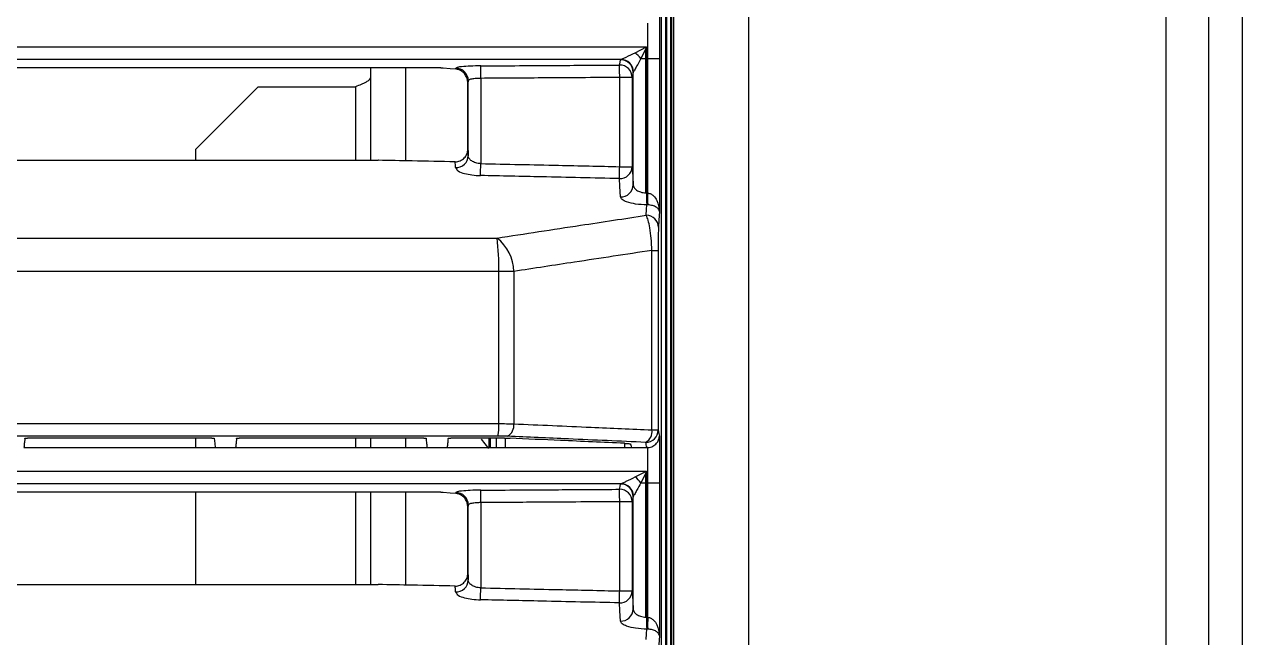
# Model space of a CAD drawing. Header units: millimetres. Extents: x 126 to 938, y 244 to 707.
# Drawn here: x 792.45 to 798.66, y 270.94 to 274.06 of the extents above; entities that cross this region are included whole.
import ezdxf

# ---------------------------------------------------------------- set-up
doc = ezdxf.new("R2010")
doc.units = ezdxf.units.MM

msp = doc.modelspace()

# ---------------------------------------------------------------- linework, layer by layer
at = {"color": 7, "linetype": 'Continuous', "lineweight": 25}
for p, q in [((795.7217, 275.4961), (795.7217, 257.0665)), ((795.7219, 275.4961), (795.7219, 257.0665)), ((795.7251, 257.0665), (795.7251, 275.4961)), ((795.7441, 275.4961), (795.7441, 257.0665)), ((795.7492, 275.4961), (795.7492, 257.0665)), ((795.7493, 275.4961), (795.7493, 257.0665)), ((795.7601, 257.0665), (795.7601, 275.4961)), ((796.1401, 275.4961), (796.1401, 257.0665)), ((795.6966, 275.2406), (795.6966, 269.534)), ((795.719, 257.0665), (795.719, 275.2418)), ((798.267, 257.0665), (798.267, 274.9327)), ((798.4823, 274.855), (798.4823, 257.0665)), ((798.6555, 257.0665), (798.6555, 274.8484)), ((798.6555, 257.0665), (798.6555, 274.8484)), ((795.687, 274.1265), (795.687, 273.8898)), ((795.6284, 273.8898), (795.6284, 274.0686)), ((795.5635, 273.9189), (795.6221, 273.948)), ((795.6221, 273.948), (795.6172, 273.9382)), ((795.6221, 273.948), (795.6221, 273.8898)), ((795.6172, 273.9382), (795.5925, 273.8898)), ((795.5925, 273.8898), (795.6172, 273.8898)), ((795.6172, 273.8898), (795.6172, 273.9382)), ((795.6172, 273.8898), (795.6221, 273.8898)), ((795.6172, 273.2056), (795.6172, 273.8898)), ((795.6221, 273.8898), (795.6284, 273.8898)), ((795.6221, 273.8898), (795.6221, 273.2055)), ((795.6284, 273.2052), (795.6284, 273.8898)), ((795.6284, 273.8898), (795.687, 273.8898)), ((795.687, 273.8898), (795.687, 273.1113)), ((794.5753, 273.8421), (787.544, 273.8421)), ((794.2163, 273.8421), (794.2163, 273.3716)), ((794.3941, 273.8421), (794.3941, 273.3689)), ((794.7123, 273.7667), (794.7087, 273.788)), ((794.7123, 273.4298), (794.7123, 273.7667)), ((794.7143, 273.3949), (794.7143, 273.7768)), ((794.7778, 273.7885), (794.7778, 273.3545)), ((795.5483, 273.793), (795.4849, 273.793)), ((795.4849, 273.339), (795.4849, 273.793)), ((795.5483, 273.793), (795.5483, 273.339)), ((795.5537, 273.2462), (795.5537, 273.8199)), ((793.6448, 273.7454), (793.3273, 273.4279)), ((793.6448, 273.7454), (794.1401, 273.7454)), ((794.1401, 273.7454), (794.1401, 273.3716)), ((793.3273, 273.3716), (793.3273, 273.4279)), ((787.544, 273.3716), (794.2552, 273.3716)), ((795.4849, 273.339), (795.5483, 273.339)), ((795.6172, 273.2056), (795.621, 273.2055)), ((795.6489, 271.9994), (795.6489, 272.9129)), ((795.6489, 272.9129), (795.6806, 272.9129)), ((795.6806, 272.9129), (795.6806, 271.9994)), ((794.8695, 272.0314), (794.8695, 272.8058)), ((794.9459, 272.8058), (794.8695, 272.8058)), ((794.9459, 272.8058), (794.9459, 272.0304)), ((795.6489, 271.9994), (795.6806, 271.9994)), ((795.687, 271.9675), (795.687, 271.7308)), ((792.4525, 271.9093), (793.426, 271.9093)), ((793.4093, 271.9577), (792.4705, 271.9577)), ((793.3273, 271.9093), (793.3273, 271.9577)), ((793.426, 271.9093), (793.53, 271.9093)), ((793.53, 271.9093), (794.504, 271.9093)), ((794.4875, 271.9577), (793.5482, 271.9577)), ((794.1401, 271.9577), (794.1401, 271.9093)), ((794.2163, 271.9577), (794.2163, 271.9093)), ((794.3941, 271.9577), (794.3941, 271.9093)), ((794.504, 271.9093), (794.6069, 271.9093)), ((794.6069, 271.9093), (795.5442, 271.9093)), ((794.8994, 271.9577), (794.6251, 271.9577)), ((794.7796, 271.9531), (794.8176, 271.9042)), ((794.8182, 271.9577), (794.8182, 271.9093)), ((794.825, 271.9577), (794.825, 271.9093)), ((794.858, 271.9093), (794.858, 271.9577)), ((794.902, 271.9576), (794.902, 271.9093)), ((795.5113, 271.9093), (795.5113, 271.9313)), ((795.5442, 271.9093), (795.6229, 271.9093)), ((795.6284, 271.7308), (795.6284, 271.9096)), ((795.5635, 271.7599), (795.6221, 271.789)), ((795.6172, 271.7792), (795.5925, 271.7308)), ((795.6221, 271.789), (795.6172, 271.7792)), ((795.6172, 271.7308), (795.6172, 271.7792)), ((795.6221, 271.789), (795.6221, 271.7308)), ((795.5925, 271.7308), (795.6172, 271.7308)), ((795.6172, 271.7308), (795.6221, 271.7308)), ((795.6172, 271.0466), (795.6172, 271.7308)), ((795.6284, 271.7308), (795.6221, 271.7308)), ((795.6221, 271.7308), (795.6221, 271.0465)), ((795.6284, 271.0462), (795.6284, 271.7308)), ((795.6284, 271.7308), (795.687, 271.7308)), ((795.687, 271.7308), (795.687, 270.9523)), ((794.5753, 271.6831), (787.544, 271.6831)), ((793.3273, 271.2126), (793.3273, 271.6831)), ((794.1401, 271.6831), (794.1401, 271.2126)), ((794.2163, 271.6831), (794.2163, 271.2126)), ((794.3941, 271.6831), (794.3941, 271.2099)), ((795.5537, 271.0872), (795.5537, 271.6609)), ((794.7123, 271.6077), (794.7087, 271.629)), ((794.7123, 271.2708), (794.7123, 271.6077)), ((794.7143, 271.2359), (794.7143, 271.6178)), ((794.7778, 271.6295), (794.7778, 271.1955)), ((795.5483, 271.634), (795.4849, 271.634)), ((795.4849, 271.18), (795.4849, 271.634)), ((795.5483, 271.634), (795.5483, 271.18)), ((787.544, 271.2126), (794.2552, 271.2126)), ((795.4849, 271.18), (795.5483, 271.18)), ((795.6172, 271.0466), (795.621, 271.0465))]:
    msp.add_line(p, q, dxfattribs=at)
at = {"color": 7, "linetype": 'Continuous', "lineweight": 25, "flags": 128}
for points in [[(787.544, 273.948), (790.2389, 273.948), (792.9325, 273.948), (795.6221, 273.948)], [(795.4915, 273.8848), (792.8451, 273.8848), (790.1954, 273.8848), (787.544, 273.8848)], [(794.5869, 273.8423), (794.6221, 273.839), (794.6497, 273.8363)], [(794.7778, 273.7885), (794.7777, 273.8002), (794.7777, 273.8115), (794.7776, 273.822), (794.7775, 273.8314), (794.7775, 273.8393), (794.7775, 273.8455), (794.7774, 273.8497), (794.7774, 273.8518)], [(795.4844, 273.8563), (795.4874, 273.8713), (795.4898, 273.8831)], [(795.4849, 273.793), (795.4848, 273.8047), (795.4847, 273.816), (795.4846, 273.8265), (795.4846, 273.8359), (795.4845, 273.8438), (795.4845, 273.85), (795.4845, 273.8542), (795.4844, 273.8563)], [(795.5537, 273.8199), (795.5507, 273.8048), (795.5483, 273.793)], [(794.7765, 273.2937), (794.7766, 273.2974), (794.7767, 273.3026), (794.7769, 273.3091), (794.777, 273.3167), (794.7772, 273.3253), (794.7774, 273.3346), (794.7776, 273.3444), (794.7778, 273.3545)], [(795.4835, 273.2782), (795.4835, 273.2819), (795.4837, 273.2871), (795.4838, 273.2936), (795.484, 273.3012), (795.4842, 273.3098), (795.4844, 273.3191), (795.4846, 273.3289), (795.4849, 273.339)], [(795.5483, 273.339), (795.5513, 273.2871), (795.5537, 273.2462)], [(795.4888, 273.1855), (795.4858, 273.2374), (795.4835, 273.2782)], [(795.6203, 273.0915), (795.622, 273.1213), (795.6234, 273.1447)], [(795.687, 273.1113), (795.6844, 273.0662), (795.6824, 273.0308)], [(787.544, 272.9759), (789.5941, 272.9759), (791.6434, 272.9759), (793.2527, 272.9759), (794.8606, 272.976)], [(794.8695, 272.8058), (792.4297, 272.8058), (789.9875, 272.8057), (787.544, 272.8057)], [(787.544, 272.0314), (789.9873, 272.0314), (792.4298, 272.0314), (794.8695, 272.0314)], [(794.8654, 271.9681), (792.4271, 271.9681), (789.9862, 271.9681), (787.544, 271.9681)], [(795.6806, 271.9994), (795.6842, 271.9815), (795.687, 271.9675)], [(793.4213, 271.9566), (793.424, 271.9301), (793.426, 271.9093)], [(795.5406, 271.9269), (795.5426, 271.9171), (795.5442, 271.9093)], [(787.544, 271.789), (790.2389, 271.789), (792.9325, 271.789), (795.6221, 271.789)], [(795.4915, 271.7258), (792.8451, 271.7258), (790.1954, 271.7258), (787.544, 271.7258)], [(795.4844, 271.6973), (795.4874, 271.7123), (795.4898, 271.7241)], [(794.5869, 271.6833), (794.6221, 271.68), (794.6497, 271.6773)], [(794.7778, 271.6295), (794.7777, 271.6412), (794.7777, 271.6525), (794.7776, 271.663), (794.7775, 271.6724), (794.7775, 271.6803), (794.7775, 271.6865), (794.7774, 271.6907), (794.7774, 271.6928)], [(795.4849, 271.634), (795.4848, 271.6457), (795.4847, 271.657), (795.4846, 271.6675), (795.4846, 271.6769), (795.4845, 271.6848), (795.4845, 271.691), (795.4845, 271.6952), (795.4844, 271.6973)], [(795.5537, 271.6609), (795.5507, 271.6458), (795.5483, 271.634)], [(794.7765, 271.1348), (794.7766, 271.1384), (794.7767, 271.1436), (794.7769, 271.1501), (794.777, 271.1577), (794.7772, 271.1663), (794.7774, 271.1756), (794.7776, 271.1854), (794.7778, 271.1955)], [(795.4835, 271.1193), (795.4835, 271.1229), (795.4837, 271.1281), (795.4838, 271.1346), (795.484, 271.1422), (795.4842, 271.1508), (795.4844, 271.1601), (795.4846, 271.1699), (795.4849, 271.18)], [(795.5483, 271.18), (795.5513, 271.1281), (795.5537, 271.0872)], [(795.4888, 271.0265), (795.4858, 271.0784), (795.4835, 271.1193)], [(795.6203, 270.9325), (795.622, 270.9623), (795.6234, 270.9857)], [(795.687, 270.9523), (795.6844, 270.9072), (795.6824, 270.8718)]]:
    msp.add_lwpolyline(points, dxfattribs=at)
at = {"color": 7, "linetype": 'Continuous', "lineweight": 25}
for centre, radius, start, end in [((795.4905, 273.8207), 0.064, 0.6842, 89.14278), ((795.4288, 273.7557), 0.2116, 39.33058, 50.46356), ((794.6508, 273.7766), 0.0635, 0.20585, 90.34217), ((795.4849, 273.7928), 0.0635, 0.20603, 90.38745), ((795.4902, 273.8196), 0.0635, 0.20666, 90.38412), ((794.6517, 273.3966), 0.0626, 268.02519, 358.3599), ((795.4858, 273.3408), 0.0626, 267.90014, 358.35069), ((795.4911, 273.248), 0.0626, 267.89905, 358.34898), ((796.0852, 273.1932), 0.4643, 178.48618, 185.99606), ((795.9821, 273.1892), 0.3604, 177.40549, 187.07961), ((795.9864, 273.1703), 0.3597, 174.42905, 184.08129), ((795.6199, 273.029), 0.0625, 1.57862, 89.63341), ((793.7554, 272.8333), 1.1143, 358.58478, 7.35442), ((794.7222, 272.8001), 0.2238, 1.45284, 51.79762), ((794.5906, 272.0175), 0.2791, 349.82004, 2.85858), ((794.8833, 272.022), 0.0631, 299.63284, 7.62208), ((795.5864, 271.991), 0.0631, 299.64898, 7.66448), ((795.6172, 271.9996), 0.0635, 270.37758, 359.79815), ((795.4902, 271.6606), 0.0635, 0.20983, 90.38636), ((795.4905, 271.6617), 0.064, 0.67877, 89.14821), ((795.429, 271.5969), 0.2114, 39.3209, 50.46737), ((794.6508, 271.6176), 0.0635, 0.2009, 90.34713), ((795.4849, 271.6338), 0.0635, 0.21292, 90.37786), ((794.6517, 271.2376), 0.0626, 268.01695, 358.36534), ((795.4858, 271.1818), 0.0626, 267.89638, 358.34885), ((795.4911, 271.089), 0.0626, 267.90172, 358.34911), ((796.0852, 271.0342), 0.4643, 178.48602, 185.99601), ((795.9822, 271.0302), 0.3605, 177.40669, 187.07797), ((795.9865, 271.0113), 0.3597, 174.42917, 184.08125)]:
    msp.add_arc(centre, radius, start, end, dxfattribs=at)
for points, knots in [([(795.4898, 273.8831), (795.49, 273.8835), (795.4904, 273.8842), (795.4911, 273.8845), (795.4915, 273.8848)], [0, 0, 0, 0, 0.458751, 1, 1, 1, 1]), ([(795.4915, 273.8848), (795.4927, 273.8852), (795.4959, 273.8865), (795.5047, 273.8906), (795.5276, 273.9013), (795.5484, 273.9115), (795.5635, 273.9189)], [0, 0, 0, 0, 0.048842, 0.129521, 0.365505, 1, 1, 1, 1]), ([(795.5925, 273.8898), (795.5855, 273.8764), (795.5751, 273.8563), (795.5629, 273.8347), (795.5573, 273.8252), (795.5553, 273.8225), (795.5545, 273.8215)], [0, 0, 0, 0, 0.581318, 0.868005, 0.953291, 1, 1, 1, 1]), ([(794.5753, 273.8421), (794.5772, 273.8421), (794.5811, 273.8421), (794.585, 273.8422), (794.5869, 273.8423)], [0, 0, 0, 0, 0.505012, 1, 1, 1, 1]), ([(794.6497, 273.8363), (794.6498, 273.837), (794.6501, 273.8383), (794.6503, 273.8395), (794.6505, 273.8401)], [0, 0, 0, 0, 0.559585, 1, 1, 1, 1]), ([(794.7087, 273.788), (794.7055, 273.7951), (794.6994, 273.8086), (794.6801, 273.8281), (794.6615, 273.8331), (794.6497, 273.8363)], [0, 0, 0, 0, 0.292648, 0.549768, 1, 1, 1, 1]), ([(794.7774, 273.8518), (794.7595, 273.8516), (794.727, 273.8513), (794.6877, 273.8475), (794.6623, 273.8462), (794.6531, 273.8415), (794.6505, 273.8401)], [0, 0, 0, 0, 0.41885, 0.759012, 0.930704, 1, 1, 1, 1]), ([(794.7774, 273.8518), (794.9094, 273.8526), (795.1451, 273.854), (795.3807, 273.8556), (795.4844, 273.8563)], [0, 0, 0, 0, 0.56, 1, 1, 1, 1]), ([(795.5545, 273.8215), (795.5543, 273.8212), (795.5539, 273.8207), (795.5538, 273.8201), (795.5537, 273.8199)], [0, 0, 0, 0, 0.597662, 1, 1, 1, 1]), ([(794.2163, 273.7931), (794.2147, 273.7888), (794.2106, 273.7781), (794.1916, 273.7678), (794.1683, 273.7565), (794.1499, 273.7493), (794.1401, 273.7454)], [0, 0, 0, 0, 0.143123, 0.363153, 0.659668, 1, 1, 1, 1]), ([(794.7143, 273.7768), (794.7139, 273.7749), (794.7133, 273.7716), (794.7126, 273.7682), (794.7123, 273.7667)], [0, 0, 0, 0, 0.560104, 1, 1, 1, 1]), ([(794.7778, 273.7885), (794.77, 273.7883), (794.7585, 273.7879), (794.7435, 273.7865), (794.7319, 273.7845), (794.721, 273.7832), (794.7159, 273.7784), (794.7143, 273.7768)], [0, 0, 0, 0, 0.356789, 0.527666, 0.683196, 0.899383, 1, 1, 1, 1]), ([(795.4849, 273.793), (795.3529, 273.7921), (795.1172, 273.7906), (794.8815, 273.7891), (794.7778, 273.7885)], [0, 0, 0, 0, 0.5600015, 1, 1, 1, 1]), ([(794.6479, 273.3638), (794.6522, 273.3639), (794.6607, 273.3643), (794.6731, 273.3682), (794.6844, 273.3745), (794.6974, 273.3856), (794.7096, 273.4041), (794.7114, 273.4212), (794.7123, 273.4298)], [0, 0, 0, 0, 0.125126, 0.250765, 0.376082, 0.501255, 0.750566, 1, 1, 1, 1]), ([(794.7123, 273.4298), (794.7127, 273.4233), (794.7133, 273.4116), (794.714, 273.4), (794.7143, 273.3949)], [0, 0, 0, 0, 0.560011, 1, 1, 1, 1]), ([(794.7778, 273.3545), (794.7734, 273.3549), (794.7647, 273.3555), (794.7525, 273.3585), (794.7413, 273.3627), (794.7296, 273.3693), (794.7179, 273.3792), (794.7154, 273.39), (794.7143, 273.3949)], [0, 0, 0, 0, 0.161317, 0.3221165, 0.4622588, 0.5999555, 0.8204839, 1, 1, 1, 1]), ([(794.2568, 273.3716), (794.2565, 273.3716), (794.256, 273.3716), (794.2555, 273.3716), (794.2552, 273.3716)], [0, 0, 0, 0, 0.5604703, 1, 1, 1, 1]), ([(794.6479, 273.3638), (794.5749, 273.3653), (794.4445, 273.3679), (794.3142, 273.3705), (794.2568, 273.3716)], [0, 0, 0, 0, 0.5600077, 1, 1, 1, 1]), ([(794.6496, 273.3341), (794.6493, 273.3396), (794.6487, 273.3495), (794.6481, 273.3594), (794.6479, 273.3638)], [0, 0, 0, 0, 0.560019, 1, 1, 1, 1]), ([(794.6496, 273.3341), (794.6533, 273.3282), (794.6636, 273.3119), (794.6967, 273.3038), (794.7345, 273.2956), (794.762, 273.2944), (794.7765, 273.2937)], [0, 0, 0, 0, 0.146669, 0.407447, 0.68552, 1, 1, 1, 1]), ([(794.7778, 273.3545), (794.9098, 273.3517), (795.1455, 273.3467), (795.3812, 273.3414), (795.4849, 273.339)], [0, 0, 0, 0, 0.560004, 1, 1, 1, 1]), ([(795.4835, 273.2782), (795.3515, 273.2812), (795.1159, 273.2866), (794.8802, 273.2916), (794.7765, 273.2937)], [0, 0, 0, 0, 0.560005, 1, 1, 1, 1]), ([(795.5537, 273.2462), (795.5539, 273.2445), (795.5541, 273.2423), (795.5547, 273.2401), (795.5549, 273.2395), (795.5549, 273.2393), (795.5549, 273.2393), (795.5559, 273.2369), (795.5594, 273.2291), (795.5689, 273.2206), (795.5807, 273.214), (795.5919, 273.2097), (795.6041, 273.2067), (795.6128, 273.206), (795.6172, 273.2056)], [0, 0, 0, 0, 0.0639271, 0.0808487, 0.0853235, 0.0865839, 0.0869776, 0.0871745, 0.1806578, 0.4009356, 0.5385252, 0.6782831, 0.8390062, 1, 1, 1, 1]), ([(795.621, 273.2055), (795.6212, 273.2055), (795.6216, 273.2055), (795.6219, 273.2055), (795.6221, 273.2055)], [0, 0, 0, 0, 0.559712, 1, 1, 1, 1]), ([(795.6221, 273.2055), (795.6233, 273.2054), (795.6254, 273.2054), (795.6275, 273.2052), (795.6284, 273.2052)], [0, 0, 0, 0, 0.559835, 1, 1, 1, 1]), ([(795.6284, 273.2052), (795.6334, 273.2039), (795.644, 273.2013), (795.6609, 273.1884), (795.6813, 273.1596), (795.6848, 273.1304), (795.687, 273.1113)], [0, 0, 0, 0, 0.1292069, 0.2729078, 0.5238255, 1, 1, 1, 1]), ([(795.6234, 273.1447), (795.6041, 273.1455), (795.5689, 273.1468), (795.5274, 273.1572), (795.4977, 273.1681), (795.4912, 273.1807), (795.4888, 273.1855)], [0, 0, 0, 0, 0.3924438, 0.7171675, 0.8930533, 1, 1, 1, 1]), ([(795.6245, 273.1447), (795.6243, 273.1447), (795.6239, 273.1447), (795.6235, 273.1447), (795.6234, 273.1447)], [0, 0, 0, 0, 0.559775, 1, 1, 1, 1]), ([(795.6276, 273.1447), (795.627, 273.1447), (795.626, 273.1447), (795.6249, 273.1447), (795.6245, 273.1447)], [0, 0, 0, 0, 0.561108, 1, 1, 1, 1]), ([(795.687, 273.1113), (795.6859, 273.1152), (795.6835, 273.1242), (795.67, 273.1343), (795.6552, 273.1403), (795.6403, 273.1436), (795.632, 273.1443), (795.6276, 273.1447)], [0, 0, 0, 0, 0.163432, 0.374405, 0.655154, 0.822119, 1, 1, 1, 1]), ([(794.8606, 272.976), (795.0024, 272.9977), (795.2556, 273.0364), (795.5089, 273.0747), (795.6203, 273.0915)], [0, 0, 0, 0, 0.560012, 1, 1, 1, 1]), ([(795.6489, 272.9129), (795.6478, 272.9334), (795.6457, 272.9718), (795.6388, 273.0231), (795.6318, 273.0627), (795.6236, 273.0834), (795.6203, 273.0915)], [0, 0, 0, 0, 0.339832, 0.632784, 0.855612, 1, 1, 1, 1]), ([(795.6824, 273.0308), (795.6821, 273.0243), (795.6814, 273.0073), (795.681, 272.9798), (795.6807, 272.947), (795.6807, 272.9247), (795.6806, 272.9129)], [0, 0, 0, 0, 0.165375, 0.431243, 0.699553, 1, 1, 1, 1]), ([(795.6489, 272.9129), (795.5177, 272.893), (795.2833, 272.8575), (795.049, 272.8216), (794.9459, 272.8058)], [0, 0, 0, 0, 0.559989, 1, 1, 1, 1]), ([(794.8695, 272.0314), (794.8825, 272.0313), (794.908, 272.0313), (794.9335, 272.0307), (794.9459, 272.0304)], [0, 0, 0, 0, 0.51293, 1, 1, 1, 1]), ([(794.9459, 272.0304), (795.0771, 272.0246), (795.3115, 272.0142), (795.5458, 272.0039), (795.6489, 271.9994)], [0, 0, 0, 0, 0.559996, 1, 1, 1, 1]), ([(794.9146, 271.9671), (794.9056, 271.9674), (794.8893, 271.968), (794.8729, 271.9681), (794.8654, 271.9681)], [0, 0, 0, 0, 0.544723, 1, 1, 1, 1]), ([(795.6176, 271.9361), (795.4863, 271.9419), (795.252, 271.9522), (795.0177, 271.9625), (794.9146, 271.9671)], [0, 0, 0, 0, 0.559999, 1, 1, 1, 1]), ([(795.6284, 271.9096), (795.6328, 271.9102), (795.6417, 271.9115), (795.6573, 271.9178), (795.6728, 271.9296), (795.6845, 271.9478), (795.6862, 271.9611), (795.687, 271.9675)], [0, 0, 0, 0, 0.148169, 0.298638, 0.558306, 0.78678, 1, 1, 1, 1]), ([(792.4572, 271.9565), (792.4566, 271.9512), (792.4558, 271.9423), (792.4545, 271.9301), (792.4535, 271.9197), (792.4528, 271.9128), (792.4525, 271.9093)], [0, 0, 0, 0, 0.340026, 0.559979, 0.779996, 1, 1, 1, 1]), ([(792.4572, 271.9565), (792.4573, 271.9566), (792.4577, 271.9569), (792.4591, 271.9571), (792.461, 271.9573), (792.4633, 271.9575), (792.4664, 271.9576), (792.4688, 271.9576), (792.4705, 271.9577)], [0, 0, 0, 0, 0.038411, 0.115283, 0.304392, 0.4619, 0.636481, 1, 1, 1, 1]), ([(793.4093, 271.9577), (793.4108, 271.9576), (793.4137, 271.9576), (793.4173, 271.9575), (793.4196, 271.9571), (793.4209, 271.957), (793.4212, 271.9567), (793.4213, 271.9566)], [0, 0, 0, 0, 0.371873, 0.700945, 0.893748, 0.964664, 1, 1, 1, 1]), ([(793.5347, 271.9565), (793.5342, 271.9511), (793.5333, 271.9423), (793.5321, 271.9301), (793.5311, 271.9197), (793.5304, 271.9128), (793.53, 271.9093)], [0, 0, 0, 0, 0.339985, 0.559994, 0.779991, 1, 1, 1, 1]), ([(793.5347, 271.9565), (793.5349, 271.9566), (793.5353, 271.9569), (793.5367, 271.957), (793.5386, 271.9573), (793.541, 271.9575), (793.5441, 271.9576), (793.5465, 271.9576), (793.5482, 271.9577)], [0, 0, 0, 0, 0.038899, 0.116791, 0.304532, 0.462706, 0.636925, 1, 1, 1, 1]), ([(794.4875, 271.9577), (794.489, 271.9576), (794.4918, 271.9576), (794.4953, 271.9575), (794.4977, 271.9571), (794.4989, 271.957), (794.4992, 271.9567), (794.4993, 271.9566)], [0, 0, 0, 0, 0.37291, 0.701554, 0.894436, 0.965094, 1, 1, 1, 1]), ([(794.4993, 271.9566), (794.5002, 271.9478), (794.5018, 271.932), (794.5034, 271.9163), (794.504, 271.9093)], [0, 0, 0, 0, 0.559986, 1, 1, 1, 1]), ([(794.6116, 271.9565), (794.6111, 271.9511), (794.6102, 271.9423), (794.609, 271.9301), (794.6079, 271.9197), (794.6072, 271.9128), (794.6069, 271.9093)], [0, 0, 0, 0, 0.3399667, 0.5599695, 0.7799847, 1, 1, 1, 1]), ([(794.6116, 271.9565), (794.6117, 271.9566), (794.6122, 271.9569), (794.6136, 271.957), (794.6155, 271.9573), (794.6179, 271.9575), (794.621, 271.9576), (794.6235, 271.9576), (794.6251, 271.9577)], [0, 0, 0, 0, 0.03949, 0.117994, 0.305612, 0.464002, 0.638277, 1, 1, 1, 1]), ([(794.8994, 271.9577), (794.9041, 271.9576), (794.9132, 271.9576), (794.9223, 271.9573), (794.9267, 271.9571)], [0, 0, 0, 0, 0.512986, 1, 1, 1, 1]), ([(795.5089, 271.9314), (795.4002, 271.9362), (795.2061, 271.9447), (795.0121, 271.9533), (794.9267, 271.9571)], [0, 0, 0, 0, 0.559995, 1, 1, 1, 1]), ([(795.5089, 271.9314), (795.5131, 271.9312), (795.5208, 271.9309), (795.5303, 271.9297), (795.537, 271.9291), (795.5397, 271.9275), (795.5406, 271.9269)], [0, 0, 0, 0, 0.388776, 0.713703, 0.897727, 1, 1, 1, 1]), ([(795.6229, 271.9093), (795.6219, 271.9143), (795.6202, 271.9233), (795.6184, 271.9322), (795.6176, 271.9361)], [0, 0, 0, 0, 0.559968, 1, 1, 1, 1]), ([(795.6284, 271.9096), (795.6274, 271.9095), (795.6256, 271.9093), (795.6237, 271.9093), (795.6229, 271.9093)], [0, 0, 0, 0, 0.559602, 1, 1, 1, 1]), ([(795.4898, 271.7241), (795.49, 271.7245), (795.4904, 271.7252), (795.4911, 271.7255), (795.4915, 271.7258)], [0, 0, 0, 0, 0.459628, 1, 1, 1, 1]), ([(795.4915, 271.7258), (795.4927, 271.7262), (795.4959, 271.7275), (795.5047, 271.7316), (795.5276, 271.7423), (795.5484, 271.7525), (795.5635, 271.7599)], [0, 0, 0, 0, 0.048842, 0.129519, 0.365515, 1, 1, 1, 1]), ([(795.5925, 271.7308), (795.5855, 271.7174), (795.5751, 271.6973), (795.5629, 271.6757), (795.5573, 271.6662), (795.5553, 271.6635), (795.5545, 271.6625)], [0, 0, 0, 0, 0.581319, 0.868006, 0.95326, 1, 1, 1, 1]), ([(794.5753, 271.6831), (794.5772, 271.6831), (794.5811, 271.6831), (794.585, 271.6832), (794.5869, 271.6833)], [0, 0, 0, 0, 0.5050103, 1, 1, 1, 1]), ([(794.6497, 271.6773), (794.6498, 271.678), (794.6501, 271.6793), (794.6503, 271.6805), (794.6505, 271.6811)], [0, 0, 0, 0, 0.561109, 1, 1, 1, 1]), ([(794.7087, 271.629), (794.7055, 271.6361), (794.6994, 271.6496), (794.6801, 271.6691), (794.6615, 271.6741), (794.6497, 271.6773)], [0, 0, 0, 0, 0.292651, 0.549776, 1, 1, 1, 1]), ([(794.7774, 271.6928), (794.7595, 271.6926), (794.727, 271.6923), (794.6877, 271.6885), (794.6623, 271.6872), (794.6531, 271.6825), (794.6505, 271.6811)], [0, 0, 0, 0, 0.418844, 0.759002, 0.930695, 1, 1, 1, 1]), ([(794.7774, 271.6928), (794.9094, 271.6936), (795.1451, 271.695), (795.3807, 271.6966), (795.4844, 271.6973)], [0, 0, 0, 0, 0.56, 1, 1, 1, 1]), ([(795.5545, 271.6625), (795.5543, 271.6622), (795.5539, 271.6617), (795.5538, 271.6611), (795.5537, 271.6609)], [0, 0, 0, 0, 0.5995086, 1, 1, 1, 1]), ([(794.7143, 271.6178), (794.7139, 271.6159), (794.7133, 271.6126), (794.7126, 271.6092), (794.7123, 271.6077)], [0, 0, 0, 0, 0.559537, 1, 1, 1, 1]), ([(794.7778, 271.6295), (794.77, 271.6293), (794.7585, 271.6289), (794.7435, 271.6275), (794.7319, 271.6255), (794.721, 271.6243), (794.7159, 271.6194), (794.7143, 271.6178)], [0, 0, 0, 0, 0.356773, 0.527642, 0.683164, 0.899329, 1, 1, 1, 1]), ([(795.4849, 271.634), (795.3529, 271.6331), (795.1172, 271.6316), (794.8815, 271.6301), (794.7778, 271.6295)], [0, 0, 0, 0, 0.560002, 1, 1, 1, 1]), ([(794.6479, 271.2048), (794.6522, 271.2049), (794.6607, 271.2053), (794.6731, 271.2092), (794.6844, 271.2155), (794.6974, 271.2266), (794.7096, 271.2451), (794.7114, 271.2622), (794.7123, 271.2708)], [0, 0, 0, 0, 0.1251317, 0.2507705, 0.3760745, 0.5012287, 0.7505649, 1, 1, 1, 1]), ([(794.7123, 271.2708), (794.7127, 271.2643), (794.7133, 271.2526), (794.714, 271.241), (794.7143, 271.2359)], [0, 0, 0, 0, 0.560011, 1, 1, 1, 1]), ([(794.7778, 271.1955), (794.7734, 271.1959), (794.7647, 271.1965), (794.7525, 271.1995), (794.7413, 271.2037), (794.7296, 271.2103), (794.7179, 271.2202), (794.7154, 271.231), (794.7143, 271.2359)], [0, 0, 0, 0, 0.161322, 0.322113, 0.462256, 0.599954, 0.820483, 1, 1, 1, 1]), ([(794.2568, 271.2126), (794.2565, 271.2126), (794.256, 271.2126), (794.2555, 271.2126), (794.2552, 271.2126)], [0, 0, 0, 0, 0.5604521, 1, 1, 1, 1]), ([(794.6479, 271.2048), (794.5749, 271.2063), (794.4445, 271.2089), (794.3142, 271.2115), (794.2568, 271.2126)], [0, 0, 0, 0, 0.560008, 1, 1, 1, 1]), ([(794.6496, 271.1751), (794.6493, 271.1806), (794.6487, 271.1905), (794.6481, 271.2004), (794.6479, 271.2048)], [0, 0, 0, 0, 0.559931, 1, 1, 1, 1]), ([(794.6496, 271.1751), (794.6533, 271.1692), (794.6636, 271.1529), (794.6967, 271.1448), (794.7345, 271.1366), (794.762, 271.1354), (794.7765, 271.1348)], [0, 0, 0, 0, 0.146683, 0.407457, 0.685528, 1, 1, 1, 1]), ([(794.7778, 271.1955), (794.9098, 271.1927), (795.1455, 271.1877), (795.3812, 271.1824), (795.4849, 271.18)], [0, 0, 0, 0, 0.560004, 1, 1, 1, 1]), ([(795.4835, 271.1193), (795.3515, 271.1222), (795.1159, 271.1276), (794.8802, 271.1326), (794.7765, 271.1348)], [0, 0, 0, 0, 0.560005, 1, 1, 1, 1]), ([(795.5537, 271.0872), (795.5539, 271.0855), (795.5541, 271.0833), (795.5547, 271.0811), (795.5549, 271.0805), (795.5549, 271.0803), (795.5549, 271.0803), (795.5557, 271.0778), (795.5596, 271.0701), (795.5689, 271.0616), (795.5807, 271.055), (795.5919, 271.0507), (795.6041, 271.0477), (795.6128, 271.047), (795.6172, 271.0466)], [0, 0, 0, 0, 0.063926, 0.080847, 0.085357, 0.086583, 0.086976, 0.087207, 0.180689, 0.400963, 0.538533, 0.678288, 0.839009, 1, 1, 1, 1]), ([(795.621, 271.0465), (795.6212, 271.0465), (795.6216, 271.0465), (795.6219, 271.0465), (795.6221, 271.0465)], [0, 0, 0, 0, 0.559754, 1, 1, 1, 1]), ([(795.6221, 271.0465), (795.6233, 271.0464), (795.6254, 271.0464), (795.6275, 271.0462), (795.6284, 271.0462)], [0, 0, 0, 0, 0.55988, 1, 1, 1, 1]), ([(795.6284, 271.0462), (795.6334, 271.0449), (795.644, 271.0423), (795.6609, 271.0294), (795.6813, 271.0006), (795.6848, 270.9714), (795.687, 270.9523)], [0, 0, 0, 0, 0.129218, 0.272886, 0.523816, 1, 1, 1, 1]), ([(795.6234, 270.9857), (795.6041, 270.9865), (795.5689, 270.9878), (795.5274, 270.9982), (795.4977, 271.0091), (795.4912, 271.0217), (795.4888, 271.0265)], [0, 0, 0, 0, 0.392449, 0.717181, 0.893069, 1, 1, 1, 1]), ([(795.6245, 270.9857), (795.6243, 270.9857), (795.6239, 270.9857), (795.6235, 270.9857), (795.6234, 270.9857)], [0, 0, 0, 0, 0.559775, 1, 1, 1, 1]), ([(795.6276, 270.9857), (795.627, 270.9857), (795.626, 270.9857), (795.6249, 270.9857), (795.6245, 270.9857)], [0, 0, 0, 0, 0.561111, 1, 1, 1, 1]), ([(795.687, 270.9523), (795.6859, 270.9562), (795.6835, 270.9652), (795.67, 270.9753), (795.6552, 270.9813), (795.6403, 270.9846), (795.632, 270.9853), (795.6276, 270.9857)], [0, 0, 0, 0, 0.163464, 0.374429, 0.655167, 0.822126, 1, 1, 1, 1])]:
    msp.add_open_spline(points, degree=3, knots=knots, dxfattribs=at)

doc.saveas('drawing.dxf')
